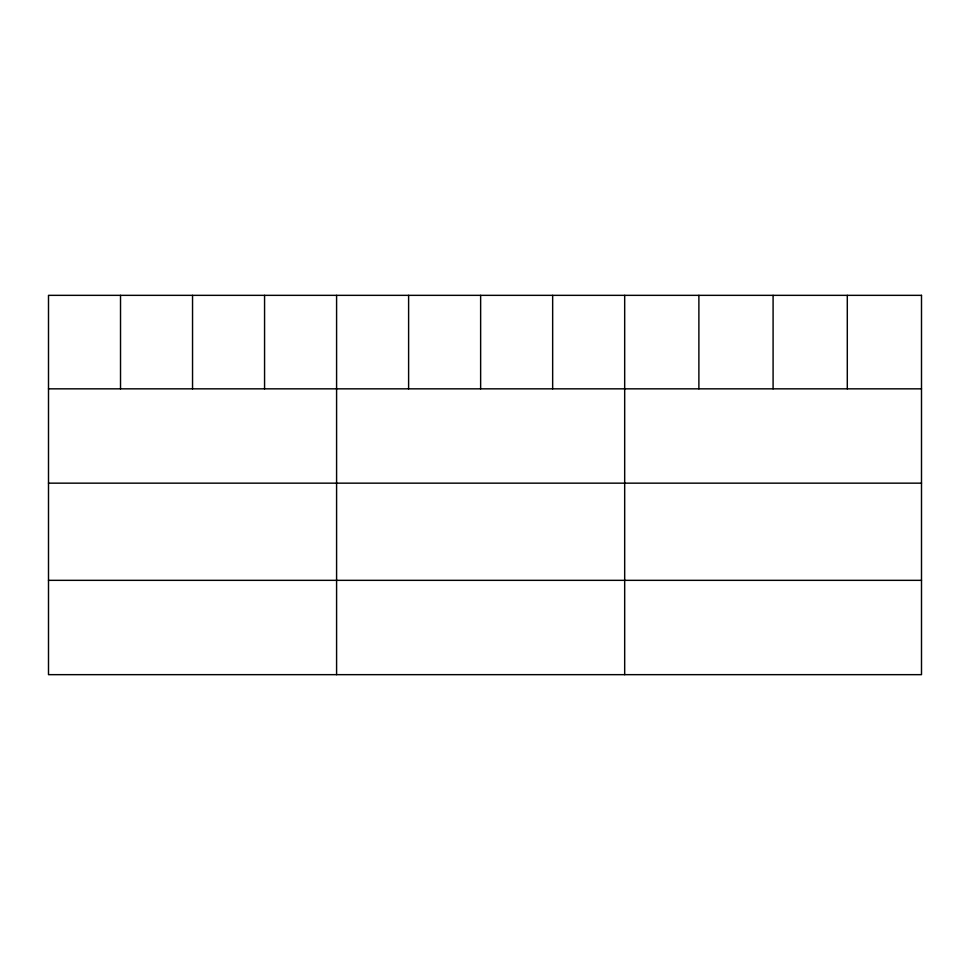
<?xml version="1.0" encoding="UTF-8"?>
<svg xmlns="http://www.w3.org/2000/svg" width="970" height="970" viewBox="0 0 970 970"><rect width="100%" height="100%" fill="white"/><g stroke="black" fill="none" stroke-linecap="round" stroke-linejoin="round"><path stroke-width="1.45" d="M48.5 388.837L921.5 388.837M48.5 483.157L921.5 483.157M48.5 580.339L921.5 580.339M847.295 295.341L847.295 388.837M773.09 295.341L773.09 388.837M698.885 295.341L698.885 388.837M624.68 295.341L624.68 674.659M552.658 295.341L552.658 388.837M480.635 295.341L480.635 388.837M408.612 295.341L408.612 388.837M336.59 295.341L336.59 674.659M264.567 295.341L264.567 388.837M192.545 295.341L192.545 388.837M120.522 295.341L120.522 388.837M921.5 295.341L48.5 295.341L48.5 674.659L921.5 674.659L921.5 295.341"/></g></svg>
